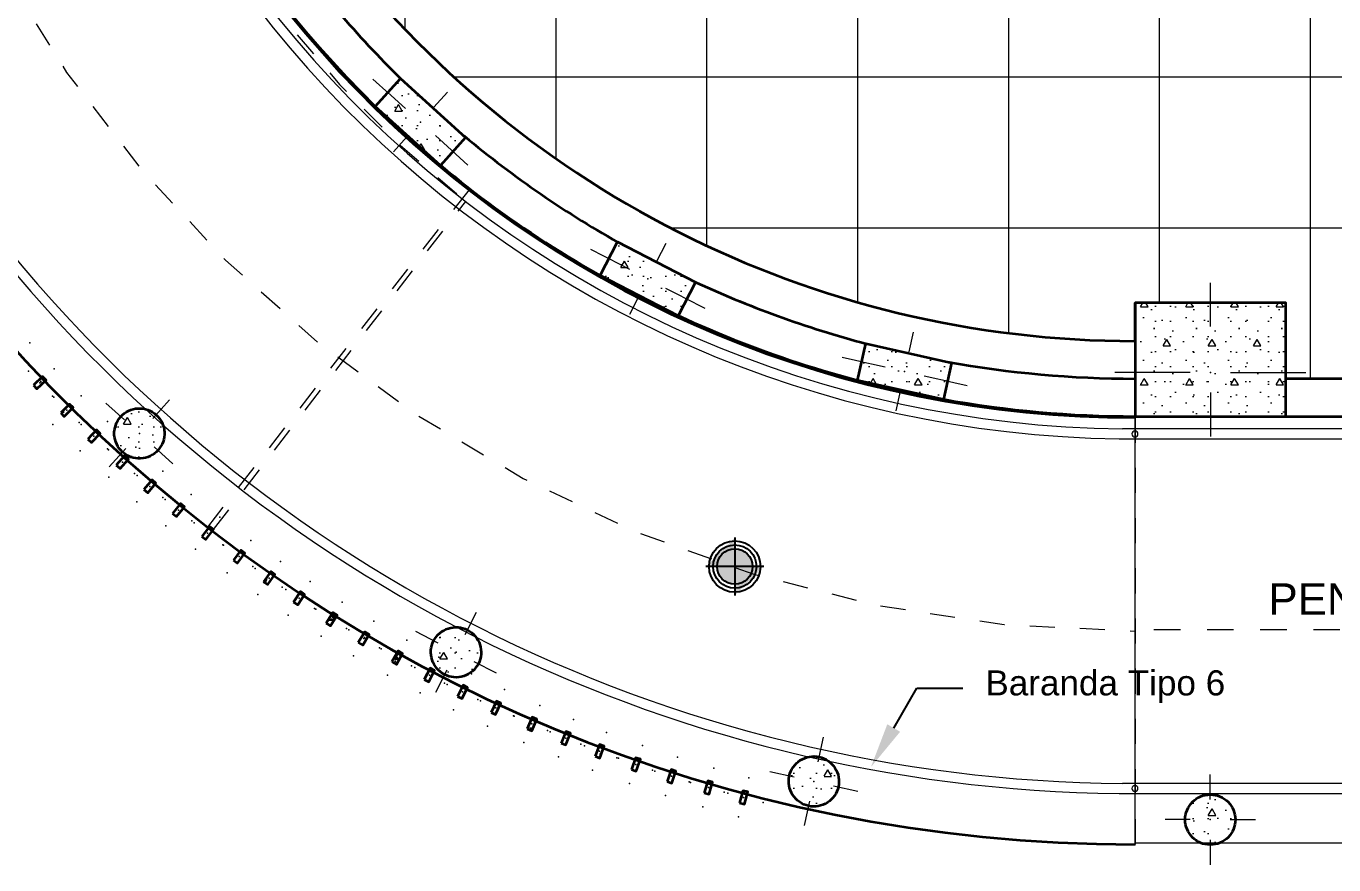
# Model space of a CAD drawing. Header units: feet. Extents: x 2 to 125, y -24 to 93.
# Drawn here: x 78.67 to 83.87, y 77.55 to 80.9 of the extents above; entities that cross this region are included whole.
import ezdxf
from ezdxf import colors
from ezdxf.entities.mleader import LeaderData, LeaderLine
from ezdxf.math import Vec2, Vec3

# ---------------------------------------------------------------- set-up
doc = ezdxf.new("R2010")
doc.units = ezdxf.units.FT
doc.header["$MEASUREMENT"] = 0
doc.set_wipeout_variables(frame=1)
for name, pattern in [('Dashed', [0.211667, 0.105833, -0.105833]), ('HIDDEN2', [0.1875, 0.125, -0.0625]), ('Small Dashed', [0.141111, 0.070556, -0.070556]), ('Wipeout_Contour', [1, 0, -1])]:
    doc.linetypes.add(name, pattern=pattern)
doc.layers.add('ALUMBRADO', color=1, linetype='Continuous')
doc.layers.add('Structural - Bearing', color=7, linetype='Continuous')
for name, color, linetype, lineweight, true_color in [('Annotation - Text_Pen_No__167', 7, 'Continuous', 13, 0x6a6a6a), ('Interior - Furniture _Pen_No__167', 7, 'Continuous', 13, 0x6a6a6a), ('RAMPA PROPUESTA 1 CERRAMIENTO_Pen_No__123', 7, 'Continuous', 0, 0xd8d8d8), ('RAMPA PROPUESTA 1 CERRAMIENTO_Pen_No__28', 7, 'Continuous', 35, 0xa80f02), ('RAMPA PROPUESTA 1 CERRAMIENTO_Pen_No__48', 7, 'Continuous', 25, 0xa80f02), ('Structural - Bearing_Pen_No__167', 7, 'Continuous', 13, 0x6a6a6a)]:
    doc.layers.add(name, color=color, linetype=linetype, lineweight=lineweight, true_color=true_color)
for name, color, linetype, lineweight in [('Interior - Furniture _Pen_No__122', 9, 'Continuous', 13), ('Interior - Furniture _Pen_No__21', 7, 'Continuous', 35), ('Interior - Stair & Railing_Pen_No__122', 9, 'Continuous', 13), ('Letras El', 9, 'Continuous', 5), ('Structural - Bearing_Pen_No__122', 9, 'Continuous', 13), ('Structural - Bearing_Pen_No__21', 7, 'Continuous', 35), ('Structural - Bearing_Pen_No__27', 7, 'Continuous', 35), ('texturas', 252, 'Continuous', 0), ('TOMACORRIENTE', 5, 'HIDDEN2', 30)]:
    doc.layers.add(name, color=color, linetype=linetype, lineweight=lineweight)
doc.styles.add('Generales', font='arial.ttf', dxfattribs={"height": 0.15})
doc.styles.add('GENERATED_STYLE_1', font='arial.ttf')
pattern_1 = [(0, (75.36407, 85.38942), (0, 0.311769), [0.03, -0.15]), (0, (75.45407, 85.5453), (0, 0.311769), [0.03, -0.15]), (60, (75.36407, 85.38942), (-0.27, 0.155885), [0.03, -0.15]), (60, (75.54407, 85.38942), (-0.27, 0.155885), [0.03, -0.15]), (120, (75.39407, 85.38942), (0.27, 0.155885), [0.03, -0.15]), (120, (75.57407, 85.38942), (0.27, 0.155885), [0.03, -0.15]), (0, (75.36407, 85.41942), (0, 0.06), [0, -0.06, 0, -0.09]), (45, (75.39407, 85.41942), (-0.0424264, 0.0424264), [0, -0.045, 0, -0.075])]

# ---------------------------------------------------------------- blocks, each defined once
blk = doc.blocks.new('Straight Ramp 23[2]', base_point=(10.2279, -6.8984))
at = {"layer": 'Interior - Furniture _Pen_No__122', "color": 9, "linetype": 'Continuous', "lineweight": 13}
for p, q in [((7.7179, -6.0484), (7.7179, -7.7484)), ((10.2279, -6.0484), (7.7179, -6.0484)), ((8.5968, -7.7484), (8.5968, -6.0484)), ((9.3491, -7.7484), (9.3491, -6.0484)), ((10.2279, -6.0484), (10.2279, -7.7484)), ((10.2279, -7.7484), (7.7179, -7.7484))]:
    blk.add_line(p, q, dxfattribs=at)
at = {"layer": 'Interior - Furniture _Pen_No__122', "color": 9, "linetype": 'Dashed', "lineweight": 13}
blk.add_line((10.2279, -6.8984), (7.7179, -6.8984), dxfattribs=at)
blk = doc.blocks.new('LED PASILLO')
at = {"layer": 'ALUMBRADO'}
h = blk.add_hatch(color=202, dxfattribs=at)
h.dxf.hatch_style = 1
edge = h.paths.add_edge_path()
edge.add_line((0, 0.1376), (0, -0.1376))
edge.add_line((-0.1376, 0), (0.1376, 0))
edge = h.paths.add_edge_path()
edge.add_line((0, 0), (0, 0.0845))
edge.add_arc((0, 0), 0.0845, 90, 180)
edge.add_line((-0.0845, 0), (0, 0))
edge = h.paths.add_edge_path()
edge.add_line((0.0845, 0), (0, 0))
edge.add_line((0, 0), (0, -0.0845))
edge.add_arc((0, 0), 0.0845, 270, 360)
at = {"layer": 'ALUMBRADO', "color": 202}
for points in [[(0, 0.1376), (0, -0.1376)], [(-0.1376, 0), (0.1376, 0)]]:
    blk.add_lwpolyline(points, dxfattribs=at)
for radius in [0.1222, 0.1028, 0.0845]:
    blk.add_circle((0, 0), radius, dxfattribs=at)

msp = doc.modelspace()

# ---------------------------------------------------------------- hatches: boundary and pattern name
at = {"layer": 'RAMPA PROPUESTA 1 CERRAMIENTO_Pen_No__48', "linetype": 'Continuous', "lineweight": 25, "true_color": 0xa80f02}
h = msp.add_hatch(dxfattribs=at)
h.set_pattern_fill('STRUCTURAL_CONCRETE', color=14, style=0, pattern_type=2)
h.set_pattern_definition(pattern_1)
h.paths.add_polyline_path([(78.6954, 79.4648), (78.7093, 79.4504), (78.7453, 79.4851), (78.7314, 79.4995)])
h = msp.add_hatch(dxfattribs=at)
h.set_pattern_fill('STRUCTURAL_CONCRETE', color=14, style=0, pattern_type=2)
h.set_pattern_definition(pattern_1)
h.paths.add_polyline_path([(78.8038, 79.3546), (78.8181, 79.3405), (78.8532, 79.3761), (78.8389, 79.3902)])
h = msp.add_hatch(dxfattribs=at)
h.set_pattern_fill('STRUCTURAL_CONCRETE', color=14, style=0, pattern_type=2)
h.set_pattern_definition(pattern_1)
h.paths.add_polyline_path([(79.6116, 78.682), (79.6281, 78.6706), (79.6565, 78.7117), (79.6401, 78.7231)])
h = msp.add_hatch(dxfattribs=at)
h.set_pattern_fill('STRUCTURAL_CONCRETE', color=14, style=0, pattern_type=2)
h.set_pattern_definition(pattern_1)
h.paths.add_polyline_path([(79.8612, 78.5174), (79.8781, 78.5068), (79.9045, 78.5493), (79.8875, 78.5599)])
h = msp.add_hatch(dxfattribs=at)
h.set_pattern_fill('STRUCTURAL_CONCRETE', color=14, style=0, pattern_type=2)
h.set_pattern_definition(pattern_1)
h.paths.add_polyline_path([(79.9891, 78.4396), (80.0064, 78.4295), (80.0317, 78.4726), (80.0145, 78.4827)])
h = msp.add_hatch(dxfattribs=at)
h.set_pattern_fill('STRUCTURAL_CONCRETE', color=14, style=0, pattern_type=2)
h.set_pattern_definition(pattern_1)
h.paths.add_polyline_path([(80.123, 78.3628), (80.1405, 78.3531), (80.1647, 78.3968), (80.1472, 78.4065)])
h = msp.add_hatch(dxfattribs=at)
h.set_pattern_fill('STRUCTURAL_CONCRETE', color=14, style=0, pattern_type=2)
h.set_pattern_definition(pattern_1)
h.paths.add_polyline_path([(80.5179, 78.1612), (80.536, 78.1529), (80.557, 78.1982), (80.5388, 78.2066)])
h = msp.add_hatch(dxfattribs=at)
h.set_pattern_fill('STRUCTURAL_CONCRETE', color=14, style=0, pattern_type=2)
h.set_pattern_definition(pattern_1)
h.paths.add_polyline_path([(80.6612, 78.0968), (80.6796, 78.0889), (80.6994, 78.1348), (80.681, 78.1427)])
h = msp.add_hatch(dxfattribs=at)
h.set_pattern_fill('STRUCTURAL_CONCRETE', color=14, style=0, pattern_type=2)
h.set_pattern_definition(pattern_1)
h.paths.add_polyline_path([(80.9318, 77.987), (80.9506, 77.98), (80.9681, 78.0268), (80.9494, 78.0338)])
at = {"layer": 'Structural - Bearing_Pen_No__122', "linetype": 'Continuous', "lineweight": 13}
h = msp.add_hatch(dxfattribs=at)
h.set_pattern_fill('STRUCTURAL_CONCRETE', color=9, style=0, pattern_type=2)
h.set_pattern_definition(pattern_1)
h.paths.add_polyline_path([(79.0428, 79.34, 0.414214), (79.05, 79.1987, 0.414214), (79.1913, 79.206, 0.414214), (79.184, 79.3472, 0.414214)])
h = msp.add_hatch(dxfattribs=at)
h.set_pattern_fill('STRUCTURAL_CONCRETE', color=9, style=0, pattern_type=2)
h.set_pattern_definition(pattern_1)
h.paths.add_polyline_path([(80.2891, 78.4469, 0.414214), (80.3324, 78.3123, 0.414214), (80.4671, 78.3556, 0.414214), (80.4238, 78.4902, 0.414214)])
h = msp.add_hatch(dxfattribs=at)
h.set_pattern_fill('STRUCTURAL_CONCRETE', color=9, style=0, pattern_type=2)
h.set_pattern_definition(pattern_1)
h.paths.add_polyline_path([(81.7056, 77.9084, 0.414214), (81.7817, 77.7892, 0.414214), (81.9009, 77.8653, 0.414214), (81.8248, 77.9845, 0.414214)])
h = msp.add_hatch(dxfattribs=at)
h.set_pattern_fill('STRUCTURAL_CONCRETE', color=9, style=0, pattern_type=2)
h.set_pattern_definition(pattern_1)
h.paths.add_polyline_path([(83.2821, 77.7345, 0.414214), (83.3821, 77.6345, 0.414214), (83.4821, 77.7345, 0.414214), (83.3821, 77.8345, 0.414214)])

# ---------------------------------------------------------------- linework, layer by layer
at = {"layer": 'Interior - Furniture _Pen_No__21', "color": 7, "linetype": 'Continuous', "lineweight": 35}
for radius, start, end in [(6.03, 181.19046, 269.99957), (4.33, 181.377, 269.9996)]:
    msp.add_arc((83.0826, 83.666), radius, start, end, dxfattribs=at)
at = {"layer": 'Interior - Stair & Railing_Pen_No__122', "color": 9, "linetype": 'Small Dashed', "lineweight": 13}
for p, q in [((80.43, 80.2437), (79.3885, 78.9001)), ((83.0826, 79.336), (83.0826, 77.636))]:
    msp.add_line(p, q, dxfattribs=at)
at = {"layer": 'Interior - Stair & Railing_Pen_No__122', "color": 9, "linetype": 'Continuous', "lineweight": 13}
for p, q in [((83.0574, 79.2912), (83.0322, 79.2913)), ((83.0322, 79.2913), (83.0322, 79.2913)), ((83.0574, 79.2912), (83.0322, 79.2913)), ((83.0322, 79.2913), (83.0322, 79.2913)), ((83.0574, 79.2912), (83.0322, 79.2913)), ((83.0322, 79.2913), (83.0322, 79.2913)), ((83.0574, 79.2912), (83.0322, 79.2913)), ((83.0322, 79.2913), (83.0322, 79.2913)), ((83.0816, 79.291), (83.0574, 79.2912)), ((83.0816, 79.291), (83.0574, 79.2912)), ((83.0816, 79.291), (83.0574, 79.2912)), ((83.0816, 79.291), (83.0574, 79.2912)), ((83.0825, 79.291), (83.0816, 79.291)), ((83.0825, 79.291), (83.0816, 79.291)), ((83.0825, 79.291), (83.0816, 79.291)), ((83.0825, 79.291), (83.0816, 79.291)), ((83.0951, 79.291), (83.0825, 79.291)), ((83.0825, 79.291), (83.0825, 79.291)), ((83.0951, 79.291), (83.0825, 79.291)), ((83.0825, 79.291), (83.0825, 79.291)), ((83.0951, 79.291), (83.0825, 79.291)), ((83.0825, 79.291), (83.0825, 79.291)), ((83.0951, 79.291), (83.0825, 79.291)), ((83.0825, 79.291), (83.0825, 79.291)), ((85.592, 79.291), (83.0951, 79.291)), ((85.592, 79.291), (83.0951, 79.291)), ((85.592, 79.291), (83.0951, 79.291)), ((85.592, 79.291), (83.0951, 79.291)), ((83.0192, 79.2515), (83.0192, 79.2515)), ((83.0192, 79.2515), (83.0318, 79.2513)), ((83.0192, 79.2515), (83.0192, 79.2515)), ((83.0192, 79.2515), (83.0318, 79.2513)), ((83.0192, 79.2515), (83.0192, 79.2515)), ((83.0192, 79.2515), (83.0318, 79.2513)), ((83.0192, 79.2515), (83.0192, 79.2515)), ((83.0192, 79.2515), (83.0318, 79.2513)), ((83.0318, 79.2513), (83.0318, 79.2513)), ((83.0318, 79.2513), (83.0571, 79.2512)), ((83.0318, 79.2513), (83.0318, 79.2513)), ((83.0318, 79.2513), (83.0571, 79.2512)), ((83.0318, 79.2513), (83.0318, 79.2513)), ((83.0318, 79.2513), (83.0571, 79.2512)), ((83.0318, 79.2513), (83.0318, 79.2513)), ((83.0318, 79.2513), (83.0571, 79.2512)), ((83.0571, 79.2512), (83.0815, 79.251)), ((83.0571, 79.2512), (83.0815, 79.251)), ((83.0571, 79.2512), (83.0815, 79.251)), ((83.0571, 79.2512), (83.0815, 79.251)), ((83.0815, 79.251), (83.0824, 79.251)), ((83.0815, 79.251), (83.0824, 79.251)), ((83.0815, 79.251), (83.0824, 79.251)), ((83.0815, 79.251), (83.0824, 79.251)), ((83.0824, 79.251), (83.0825, 79.251)), ((83.0824, 79.251), (83.0825, 79.251)), ((83.0824, 79.251), (83.0825, 79.251)), ((83.0824, 79.251), (83.0825, 79.251)), ((83.0825, 79.251), (83.0951, 79.251)), ((83.0825, 79.251), (83.0951, 79.251)), ((83.0825, 79.251), (83.0951, 79.251)), ((83.0825, 79.251), (83.0951, 79.251)), ((83.0951, 79.251), (85.592, 79.251)), ((83.0951, 79.251), (85.592, 79.251)), ((83.0951, 79.251), (85.592, 79.251)), ((83.0951, 79.251), (85.592, 79.251)), ((83.0322, 77.8789), (83.0321, 77.8789)), ((83.0322, 77.8789), (83.0321, 77.8789)), ((83.0322, 77.8789), (83.0321, 77.8789)), ((83.0322, 77.8789), (83.0321, 77.8789)), ((83.0571, 77.8788), (83.0322, 77.8789)), ((83.0571, 77.8788), (83.0322, 77.8789)), ((83.0571, 77.8788), (83.0322, 77.8789)), ((83.0571, 77.8788), (83.0322, 77.8789)), ((83.082, 77.8787), (83.0571, 77.8788)), ((83.082, 77.8787), (83.0571, 77.8788)), ((83.082, 77.8787), (83.0571, 77.8788)), ((83.082, 77.8787), (83.0571, 77.8788)), ((83.0821, 77.8787), (83.082, 77.8787)), ((83.0821, 77.8787), (83.082, 77.8787)), ((83.0821, 77.8787), (83.082, 77.8787)), ((83.0821, 77.8787), (83.082, 77.8787)), ((83.0945, 77.8787), (83.0821, 77.8787)), ((83.0945, 77.8787), (83.0821, 77.8787)), ((83.0945, 77.8787), (83.0821, 77.8787)), ((83.0945, 77.8787), (83.0821, 77.8787)), ((85.595, 77.8787), (83.0945, 77.8787)), ((85.595, 77.8787), (83.0945, 77.8787)), ((85.595, 77.8787), (83.0945, 77.8787)), ((85.595, 77.8787), (83.0945, 77.8787)), ((83.0193, 77.839), (83.0193, 77.839)), ((83.0193, 77.839), (83.0318, 77.8389)), ((83.0193, 77.839), (83.0193, 77.839)), ((83.0193, 77.839), (83.0318, 77.8389)), ((83.0193, 77.839), (83.0193, 77.839)), ((83.0193, 77.839), (83.0318, 77.8389)), ((83.0193, 77.839), (83.0193, 77.839)), ((83.0193, 77.839), (83.0318, 77.8389)), ((83.0318, 77.8389), (83.0319, 77.8389)), ((83.0318, 77.8389), (83.0319, 77.8389)), ((83.0318, 77.8389), (83.0319, 77.8389)), ((83.0318, 77.8389), (83.0319, 77.8389)), ((83.0319, 77.8389), (83.0569, 77.8388)), ((83.0319, 77.8389), (83.0569, 77.8388)), ((83.0319, 77.8389), (83.0569, 77.8388)), ((83.0319, 77.8389), (83.0569, 77.8388)), ((83.0569, 77.8388), (83.082, 77.8387)), ((83.0569, 77.8388), (83.082, 77.8387)), ((83.0569, 77.8388), (83.082, 77.8387)), ((83.0569, 77.8388), (83.082, 77.8387)), ((83.082, 77.8387), (83.082, 77.8387)), ((83.082, 77.8387), (83.0945, 77.8387)), ((83.082, 77.8387), (83.082, 77.8387)), ((83.082, 77.8387), (83.0945, 77.8387)), ((83.082, 77.8387), (83.082, 77.8387)), ((83.082, 77.8387), (83.0945, 77.8387)), ((83.082, 77.8387), (83.082, 77.8387)), ((83.082, 77.8387), (83.0945, 77.8387)), ((83.0945, 77.8387), (85.595, 77.8387)), ((83.0945, 77.8387), (85.595, 77.8387)), ((83.0945, 77.8387), (85.595, 77.8387)), ((83.0945, 77.8387), (85.595, 77.8387))]:
    msp.add_line(p, q, dxfattribs=at)
for points in [[(83.082, 79.283, 1), (83.082, 79.259, 1)], [(83.082, 77.8707, 1), (83.082, 77.8467, 1)]]:
    msp.add_lwpolyline(points, format="xyb", close=True, dxfattribs=at)
for centre, radius, start, end in [((83.0804, 83.6702), 5.8315, 164.43064, 269.40029), ((83.0804, 83.6702), 5.8315, 164.43064, 269.40029), ((83.0804, 83.6702), 5.8315, 164.43064, 269.40029), ((83.0804, 83.6702), 5.8315, 164.43064, 269.40029), ((83.0804, 83.6702), 5.7915, 164.19927, 269.52272), ((83.0804, 83.6702), 5.7915, 164.19927, 269.52272), ((83.0804, 83.6702), 5.7915, 164.19927, 269.52272), ((83.0804, 83.6702), 5.7915, 164.19927, 269.52272), ((83.0827, 83.6663), 4.3753, 179.4204, 269.3377), ((83.0827, 83.6663), 4.3753, 179.4204, 269.3377), ((83.0827, 83.6663), 4.3753, 179.4204, 269.3377), ((83.0827, 83.6663), 4.3753, 179.4204, 269.3377), ((83.0827, 83.6663), 4.4153, 179.7153, 269.1751), ((83.0827, 83.6663), 4.4153, 179.7153, 269.1751), ((83.0827, 83.6663), 4.4153, 179.7153, 269.1751), ((83.0827, 83.6663), 4.4153, 179.7153, 269.1751)]:
    msp.add_arc(centre, radius, start, end, dxfattribs=at)
at = {"layer": 'Interior - Stair & Railing_Pen_No__122', "color": 9, "linetype": 'Small Dashed', "lineweight": 13}
msp.add_arc((83.0826, 83.666), 5.18, 181.2684, 269.9996, dxfattribs=at)
at = {"layer": 'RAMPA PROPUESTA 1 CERRAMIENTO_Pen_No__123', "color": 254, "linetype": 'Continuous', "lineweight": 0, "true_color": 0xd8d8d8}
for p in [(78.6809, 79.6338), (78.7779, 79.5305), (78.6761, 79.5208), (78.7203, 79.475), (78.7715, 79.4215), (78.7758, 79.4174), (78.8847, 79.4223), (78.8285, 79.3654), (78.7723, 79.3084), (78.8776, 79.3166), (78.8855, 79.3092), (78.9906, 79.3202), (78.9359, 79.2618), (79.1024, 79.2177), (78.8811, 79.2035), (78.9895, 79.2113), (78.9942, 79.2071), (79.0492, 79.158), (79.0981, 79.1139), (79.2109, 79.1231), (78.9959, 79.0983), (79.1089, 79.1048), (79.1591, 79.0621), (79.2107, 79.018), (79.2201, 79.0103), (79.3232, 79.0299), (79.1073, 79.0012), (79.2729, 78.9677), (79.2226, 78.9055), (79.3255, 78.9248), (79.3351, 78.9174), (79.4377, 78.9394), (79.3889, 78.876), (79.3402, 78.8126), (79.4495, 78.8293), (79.4523, 78.8273), (79.5612, 78.8468), (79.5141, 78.7822), (79.6796, 78.7626), (79.467, 78.7175), (79.5683, 78.7423), (79.5788, 78.7351), (79.6341, 78.6968), (79.6863, 78.6603), (79.6999, 78.6513), (79.7971, 78.6832), (79.5886, 78.631), (79.7532, 78.6164), (79.9251, 78.6013), (79.7092, 78.5495), (79.8149, 78.5756), (79.82, 78.5725), (79.8828, 78.5333), (79.9415, 78.4966), (79.9508, 78.4911), (80.051, 78.5251), (79.8406, 78.4654), (80.0104, 78.4561), (80.1826, 78.4498), (79.9699, 78.3871), (80.0738, 78.4186), (80.0794, 78.4155), (80.1438, 78.3798), (80.2013, 78.3476), (80.2138, 78.341), (80.3093, 78.3814), (80.1051, 78.3098), (80.2722, 78.3105), (80.4394, 78.3153), (80.2351, 78.2397), (80.3322, 78.2788), (80.3431, 78.2735), (80.404, 78.2435), (80.571, 78.2524), (80.4648, 78.2133), (80.4758, 78.2082), (80.5374, 78.1797), (80.7119, 78.1893), (80.3687, 78.1717), (80.6068, 78.1475), (80.6101, 78.1462), (80.846, 78.1333), (80.5039, 78.1071), (80.6803, 78.1158), (80.7419, 78.089), (80.7537, 78.0842), (80.9781, 78.0818), (80.6486, 78.0424), (80.8161, 78.0591), (80.8751, 78.035), (80.8903, 78.0292), (81.121, 78.0301), (80.7862, 77.9849), (80.95, 78.0069), (81.0192, 77.9807), (81.0249, 77.9788), (81.2606, 77.9835), (80.9219, 77.932), (81.0948, 77.9545), (81.1601, 77.9316), (81.1704, 77.9283), (81.4056, 77.9392), (81.0686, 77.8789), (81.2363, 77.9073), (81.3064, 77.8847), (81.3125, 77.883), (81.5443, 77.9005), (81.212, 77.8311), (81.3832, 77.8624), (81.4464, 77.8437), (81.4601, 77.84), (81.5237, 77.8231), (81.3609, 77.7856), (81.6011, 77.8026), (81.5032, 77.7458)]:
    msp.add_point(p, dxfattribs=at)
at = {"layer": 'RAMPA PROPUESTA 1 CERRAMIENTO_Pen_No__28', "color": 14, "linetype": 'Continuous', "lineweight": 35, "true_color": 0xa80f02}
for points in [[(78.6954, 79.4648), (78.7093, 79.4504), (78.7453, 79.4851), (78.7314, 79.4995)], [(78.8038, 79.3546), (78.8181, 79.3405), (78.8532, 79.3761), (78.8389, 79.3902)], [(78.9115, 79.2505), (78.9261, 79.2368), (78.9603, 79.2732), (78.9457, 79.2869)], [(79.0251, 79.146), (79.04, 79.1327), (79.0733, 79.17), (79.0583, 79.1833)], [(79.1353, 79.0496), (79.1505, 79.0366), (79.1829, 79.0747), (79.1677, 79.0877)], [(79.2494, 78.9545), (79.2649, 78.9419), (79.2964, 78.9808), (79.2808, 78.9934)], [(79.3658, 78.8623), (79.3816, 78.8501), (79.4121, 78.8897), (79.3962, 78.9019)], [(79.4913, 78.7678), (79.5075, 78.7561), (79.5369, 78.7965), (79.5208, 78.8082)], [(79.6116, 78.682), (79.6281, 78.6706), (79.6565, 78.7117), (79.6401, 78.7231)], [(79.7311, 78.601), (79.7478, 78.59), (79.7752, 78.6318), (79.7585, 78.6428)], [(79.8612, 78.5174), (79.8781, 78.5068), (79.9045, 78.5493), (79.8875, 78.5599)], [(79.9891, 78.4396), (80.0064, 78.4295), (80.0317, 78.4726), (80.0145, 78.4827)], [(80.123, 78.3628), (80.1405, 78.3531), (80.1647, 78.3968), (80.1472, 78.4065)], [(80.2518, 78.293), (80.2695, 78.2838), (80.2927, 78.3281), (80.2749, 78.3373)], [(80.384, 78.2255), (80.402, 78.2167), (80.424, 78.2615), (80.4061, 78.2704)], [(80.5179, 78.1612), (80.536, 78.1529), (80.557, 78.1982), (80.5388, 78.2066)], [(80.6612, 78.0968), (80.6796, 78.0889), (80.6994, 78.1348), (80.681, 78.1427)], [(80.7975, 78.0396), (80.816, 78.0322), (80.8347, 78.0785), (80.8162, 78.086)], [(80.9318, 77.987), (80.9506, 77.98), (80.9681, 78.0268), (80.9494, 78.0338)], [(81.0772, 77.9342), (81.0961, 77.9276), (81.1124, 77.9749), (81.0935, 77.9814)], [(81.2192, 77.8865), (81.2382, 77.8805), (81.2534, 77.9281), (81.2344, 77.9342)], [(81.3667, 77.8412), (81.3859, 77.8356), (81.3998, 77.8836), (81.3806, 77.8892)], [(81.5077, 77.8015), (81.527, 77.7964), (81.5398, 77.8447), (81.5205, 77.8499)]]:
    msp.add_lwpolyline(points, close=True, dxfattribs=at)
at = {"layer": 'Structural - Bearing_Pen_No__167', "color": 251, "linetype": 'Continuous', "lineweight": 13, "true_color": 0x6a6a6a}
for p, q in [((79.0576, 79.3266), (78.9834, 79.3936)), ((79.1706, 79.3324), (79.2376, 79.4066)), ((79.1764, 79.2194), (79.2507, 79.1524)), ((79.0634, 79.2136), (78.9964, 79.1393)), ((80.4146, 78.4724), (80.4603, 78.5614)), ((80.3069, 78.4378), (80.218, 78.4834)), ((80.4493, 78.3647), (80.5382, 78.3191)), ((80.3416, 78.3301), (80.2959, 78.2411)), ((81.8205, 77.9649), (81.8421, 78.0626)), ((81.7252, 77.9041), (81.6275, 77.9256)), ((81.8814, 77.8696), (81.979, 77.848)), ((83.3821, 77.8145), (83.3821, 77.9145)), ((81.786, 77.8087), (81.7645, 77.7111)), ((83.3021, 77.7345), (83.2021, 77.7345)), ((83.4621, 77.7345), (83.5621, 77.7345)), ((83.3821, 77.6545), (83.3821, 77.5545))]:
    msp.add_line(p, q, dxfattribs=at)
for p in [(79.117, 79.273), (80.3781, 78.4012), (81.8033, 77.8868), (83.3821, 77.7345)]:
    msp.add_point(p, dxfattribs=at)
at = {"layer": 'Structural - Bearing_Pen_No__21', "color": 7, "linetype": 'Continuous', "lineweight": 35}
for points in [[(79.0428, 79.34, -0.414214), (79.184, 79.3472, -0.414214), (79.1913, 79.206, -0.414214), (79.05, 79.1987, -0.414214)], [(80.2891, 78.4469, -0.414214), (80.4238, 78.4902, -0.414214), (80.4671, 78.3556, -0.414214), (80.3324, 78.3123, -0.414214)], [(81.7056, 77.9084, -0.414214), (81.8248, 77.9845, -0.414214), (81.9009, 77.8653, -0.414214), (81.7817, 77.7892, -0.414214)], [(83.2821, 77.7345, -0.414214), (83.3821, 77.8345, -0.414214), (83.4821, 77.7345, -0.414214), (83.3821, 77.6345, -0.414214)]]:
    msp.add_lwpolyline(points, format="xyb", close=True, dxfattribs=at)
at = {"layer": 'Structural - Bearing_Pen_No__27', "color": 7, "linetype": 'Continuous', "lineweight": 35}
for points in [[(84.4826, 79.491), (83.6826, 79.491)], [(83.6826, 79.341), (84.4826, 79.341)]]:
    msp.add_lwpolyline(points, dxfattribs=at)
for radius, start, end in [(4.325, 191.2884, 225.6048), (4.025, 216.2495, 270), (4.175, 215.8995, 225.8076), (4.325, 225.8432, 229.8417), (4.175, 229.8773, 240.4468), (4.325, 230.2427, 244.9326), (4.175, 244.9722, 255.1603), (4.325, 245.1244, 259.6316), (4.175, 259.6711, 270), (4.325, 259.8377, 270)]:
    msp.add_arc((83.0826, 83.666), radius, start, end, dxfattribs=at)

# ---------------------------------------------------------------- block references
at = {"layer": 'Interior - Stair & Railing_Pen_No__122', "color": 9, "linetype": 'Small Dashed', "lineweight": 13}
msp.add_blockref('Straight Ramp 23[2]', (85.592, 78.491), dxfattribs=at)
at = {"layer": 'TOMACORRIENTE', "xscale": 0.8365500000000002, "yscale": 0.8365500000000002, "zscale": 0.8365500000000002, "rotation": 270}
msp.add_blockref('LED PASILLO', (81.4884, 78.7428), dxfattribs=at)

# ---------------------------------------------------------------- texts
at = {"layer": 'Annotation - Text_Pen_No__167', "color": 251, "linetype": 'Continuous', "lineweight": 13, "true_color": 0x6a6a6a, "insert": (84.4339, 78.676), "char_height": 0.125, "attachment_point": 2, "style": 'GENERATED_STYLE_1'}
msp.add_mtext('\\A1;PENDIENTE 11.34%', dxfattribs=at)

# ---------------------------------------------------------------- leaders
at = {"layer": 'Letras El'}
ml = msp.add_multileader_mtext('Standard', dxfattribs=at)
ml.set_content('{\\H0.86957x;Baranda Tipo 6}', color=256, style='Generales')
ml.set_leader_properties()
ml.build(insert=Vec2(0, 0))
ml.multileader.update_dxf_attribs({"text_right_attachment_type": 6, "dogleg_length": 0.36, "arrow_head_size": 0.18})
ctx = ml.context
ctx.base_point, ctx.char_height, ctx.arrow_head_size, ctx.landing_gap_size, ctx.plane_origin = Vec3(82.3965, 78.2581), 0.115, 0.18, 0.09, Vec3(83.7746, 79.009)
ctx.right_attachment = 6
notes = []
notes.append((ctx, [(0, (1, 1, 0), (82.2138, 78.2581), (1, 0), 0.1826, [(0, [(82.0308, 77.9441)], 0, [])])]))
ctx.mtext.insert, ctx.mtext.flow_direction = Vec3(82.4865, 78.3294), 5
for ctx, leaders in notes:
    for number, flags, end, landing, length, lines in leaders:
        leader = LeaderData()
        leader.index, (leader.has_last_leader_line, leader.has_dogleg_vector, leader.attachment_direction) = number, flags
        leader.last_leader_point, leader.dogleg_vector, leader.dogleg_length = Vec3(end), Vec3(landing), length
        for number, points, colour, breaks in lines:
            line = LeaderLine()
            line.index, line.vertices, line.color, line.breaks = number, Vec3.list(points), colors.encode_raw_color(colour), breaks
            leader.lines.append(line)
        ctx.leaders.append(leader)

# ---------------------------------------------------------------- next in the draw order: wipeouts: each hides what was drawn before it
at = {"color": 254, "linetype": 'Wipeout_Contour', "lineweight": 0, "ltscale": 27.666994}
msp.add_wipeout([(80.1571, 80.6864), (80.0564, 80.5752), (80.3159, 80.3403), (80.4165, 80.4515)], dxfattribs=at).dxf.layer = 'Structural - Bearing'
at = {"color": 254, "linetype": 'Wipeout_Contour', "lineweight": 0, "ltscale": 31.992349}
msp.add_wipeout([(81.0208, 80.0356), (80.952, 79.9023), (81.2631, 79.7418), (81.3318, 79.8751)], dxfattribs=at).dxf.layer = 'Structural - Bearing'
at = {"color": 254, "linetype": 'Wipeout_Contour', "lineweight": 0, "ltscale": 39.864069}
msp.add_wipeout([(83.0826, 79.341), (83.6826, 79.341), (83.6826, 79.691), (83.0826, 79.691)], dxfattribs=at).dxf.layer = 'Structural - Bearing'
at = {"color": 254, "linetype": 'Wipeout_Contour', "lineweight": 0, "ltscale": 36.009411}
msp.add_wipeout([(82.0105, 79.6309), (81.9778, 79.4845), (82.3194, 79.4083), (82.3521, 79.5547)], dxfattribs=at).dxf.layer = 'Structural - Bearing'

# ---------------------------------------------------------------- next in the draw order: hatches: boundary and pattern name
at = {"layer": 'Structural - Bearing_Pen_No__122', "linetype": 'Continuous', "lineweight": 13}
h = msp.add_hatch(dxfattribs=at)
h.set_pattern_fill('STRUCTURAL_CONCRETE', color=9, style=0, pattern_type=2)
h.set_pattern_definition(pattern_1)
h.paths.add_polyline_path([(80.1571, 80.6864), (80.0564, 80.5752), (80.3159, 80.3403), (80.4165, 80.4515)])
h = msp.add_hatch(dxfattribs=at)
h.set_pattern_fill('STRUCTURAL_CONCRETE', color=9, style=0, pattern_type=2)
h.set_pattern_definition(pattern_1)
h.paths.add_polyline_path([(81.0208, 80.0356), (80.952, 79.9023), (81.2631, 79.7418), (81.3318, 79.8751)])
h = msp.add_hatch(dxfattribs=at)
h.set_pattern_fill('STRUCTURAL_CONCRETE', color=9, style=0, pattern_type=2)
h.set_pattern_definition(pattern_1)
h.paths.add_polyline_path([(83.0826, 79.341), (83.6826, 79.341), (83.6826, 79.7935), (83.0826, 79.7935)])
h = msp.add_hatch(dxfattribs=at)
h.set_pattern_fill('STRUCTURAL_CONCRETE', color=9, style=0, pattern_type=2)
h.set_pattern_definition(pattern_1)
h.paths.add_polyline_path([(82.0105, 79.6309), (81.9778, 79.4845), (82.3194, 79.4083), (82.3521, 79.5547)])
at = {"layer": 'texturas'}
h = msp.add_hatch(dxfattribs=at)
h.set_pattern_fill('_USER', color=256, scale=0.601, angle=90, double=1, pattern_type=0)
h.set_pattern_definition([(90, (84.9832, 79.49104), (-0.601, 4e-17), []), (180, (84.9832, 79.49104), (-7e-17, -0.601), [])])
edge = h.paths.add_edge_path()
edge.add_line((87.2756, 80.8068), (87.1256, 80.806))
edge.add_line((87.1256, 80.806), (87.1256, 81.5261))
edge.add_line((87.1256, 81.5261), (86.0862, 81.5261))
edge.add_line((86.0862, 81.5261), (86.0832, 81.6261))
edge.add_line((86.0832, 81.6261), (86.6756, 81.6261))
edge.add_line((86.6756, 81.6261), (86.6756, 81.9561))
edge.add_line((86.6756, 81.9561), (87.1256, 81.9561))
edge.add_line((87.1256, 81.9561), (87.1256, 83.611))
edge.add_line((87.1256, 83.611), (85.0832, 83.611))
edge.add_line((85.0832, 83.611), (85.0832, 81.5261))
edge.add_line((85.0832, 81.5261), (84.9832, 81.5261))
edge.add_line((84.9832, 81.5261), (84.9832, 83.761))
edge.add_line((84.9832, 83.761), (87.1259, 83.761))
edge.add_line((87.1259, 83.761), (87.1259, 84.6633))
edge.add_line((87.1259, 84.6633), (85.7743, 84.6633))
edge.add_line((85.7743, 84.6633), (85.7745, 84.3433))
edge.add_line((85.7745, 84.3433), (85.6744, 84.3434))
edge.add_line((85.6744, 84.3434), (85.6744, 84.6631))
edge.add_line((85.6744, 84.6631), (85.0816, 84.6633))
edge.add_line((85.0816, 84.6633), (85.0816, 84.3411))
edge.add_line((85.0816, 84.3411), (84.9816, 84.3411))
edge.add_line((84.9816, 84.3411), (84.9816, 84.8133))
edge.add_line((84.9816, 84.8133), (87.1241, 84.8133))
edge.add_line((87.1241, 84.8133), (87.1241, 85.466))
edge.add_line((87.1241, 85.466), (86.6756, 85.466))
edge.add_line((86.6756, 85.466), (86.6756, 85.716))
edge.add_line((86.6756, 85.716), (85.7741, 85.716))
edge.add_line((85.7741, 85.716), (85.7741, 85.3961))
edge.add_line((85.7741, 85.3961), (85.6772, 85.3961))
edge.add_line((85.6772, 85.3961), (85.6749, 85.7157))
edge.add_line((85.6749, 85.7157), (85.0832, 85.716))
edge.add_line((85.0832, 85.716), (85.0832, 85.4133))
edge.add_line((85.0832, 85.4133), (84.9832, 85.4133))
edge.add_line((84.9832, 85.4133), (84.9832, 85.866))
edge.add_line((84.9832, 85.866), (87.1256, 85.8659))
edge.add_line((87.1256, 85.8659), (87.1256, 86.766))
edge.add_line((87.1256, 86.766), (85.7758, 86.766))
edge.add_line((85.7758, 86.766), (85.7756, 86.4461))
edge.add_line((85.7756, 86.4461), (85.6756, 86.4461))
edge.add_line((85.6756, 86.4461), (85.6753, 86.7857))
edge.add_line((85.6753, 86.7857), (85.0832, 86.786))
edge.add_line((85.0832, 86.786), (85.0832, 86.486))
edge.add_line((85.0832, 86.486), (84.9832, 86.486))
edge.add_line((84.9832, 86.486), (84.9832, 86.886))
edge.add_line((84.9832, 86.886), (87.1256, 86.886))
edge.add_line((87.1256, 86.886), (87.1256, 87.6435))
edge.add_line((87.1256, 87.6435), (86.6756, 87.641))
edge.add_line((86.6756, 87.641), (86.6756, 87.786))
edge.add_line((86.6756, 87.786), (85.7756, 87.786))
edge.add_line((85.7756, 87.786), (85.7755, 87.4859))
edge.add_line((85.7755, 87.4859), (85.6755, 87.486))
edge.add_line((85.6755, 87.486), (85.6755, 87.786))
edge.add_line((85.6755, 87.786), (85.0832, 87.786))
edge.add_line((85.0832, 87.786), (85.0832, 87.486))
edge.add_line((85.0832, 87.486), (84.9832, 87.486))
edge.add_line((84.9832, 87.486), (84.9832, 87.786))
edge.add_line((84.9832, 87.786), (83.6806, 87.786))
edge.add_line((83.6806, 87.786), (83.6806, 87.1376))
edge.add_line((83.6806, 87.1376), (83.5806, 87.1376))
edge.add_line((83.5806, 87.1376), (83.5806, 87.5535))
edge.add_line((83.5806, 87.5535), (83.0806, 87.5535))
edge.add_line((83.0806, 87.5535), (82.6807, 87.5332))
edge.add_line((82.6807, 87.5332), (82.6806, 86.5399))
edge.add_line((82.6806, 86.5399), (83.6806, 86.5398))
edge.add_line((83.6806, 86.5398), (83.6806, 86.0398))
edge.add_line((83.6806, 86.0398), (83.5806, 86.0398))
edge.add_line((83.5806, 86.0398), (83.5806, 86.4398))
edge.add_line((83.5806, 86.4398), (82.6806, 86.4398))
edge.add_line((82.6806, 86.4398), (82.6805, 85.4399))
edge.add_line((82.6805, 85.4399), (83.6805, 85.4398))
edge.add_line((83.6805, 85.4398), (83.6805, 84.9398))
edge.add_line((83.6805, 84.9398), (83.5805, 84.9398))
edge.add_line((83.5805, 84.9398), (83.5805, 85.3398))
edge.add_line((83.5805, 85.3398), (82.6804, 85.3398))
edge.add_line((82.6804, 85.3398), (82.6804, 84.3399))
edge.add_line((82.6804, 84.3399), (83.6805, 84.3398))
edge.add_line((83.6805, 84.3398), (83.6818, 83.8398))
edge.add_line((83.6818, 83.8398), (83.5818, 83.8398))
edge.add_line((83.5818, 83.8398), (83.5818, 84.2398))
edge.add_line((83.5818, 84.2398), (82.6818, 84.2398))
edge.add_line((82.6818, 84.2398), (82.6817, 83.24))
edge.add_line((82.6817, 83.24), (83.6818, 83.2399))
edge.add_line((83.6818, 83.2399), (83.6819, 82.9398))
edge.add_line((83.6819, 82.9398), (83.5819, 82.9398))
edge.add_line((83.5819, 82.9398), (83.5818, 83.1398))
edge.add_line((83.5818, 83.1398), (81.7308, 83.1398))
edge.add_line((81.7308, 83.1398), (81.7309, 82.2398))
edge.add_line((81.7309, 82.2398), (83.6819, 82.2398))
edge.add_line((83.6819, 82.2398), (83.6819, 82.1399))
edge.add_line((83.6819, 82.1399), (81.5812, 82.1398))
edge.add_line((81.5812, 82.1398), (81.5803, 83.2398))
edge.add_line((81.5803, 83.2398), (82.5815, 83.2398))
edge.add_line((82.5815, 83.2398), (82.5818, 84.2397))
edge.add_line((82.5818, 84.2397), (81.6819, 84.2398))
edge.add_line((81.6819, 84.2398), (81.6819, 83.8398))
edge.add_line((81.6819, 83.8398), (81.582, 83.8398))
edge.add_line((81.582, 83.8398), (81.582, 84.3398))
edge.add_line((81.582, 84.3398), (82.5804, 84.3398))
edge.add_line((82.5804, 84.3398), (82.5805, 85.3397))
edge.add_line((82.5805, 85.3397), (81.6806, 85.3398))
edge.add_line((81.6806, 85.3398), (81.6806, 84.9398))
edge.add_line((81.6806, 84.9398), (81.5811, 84.9398))
edge.add_line((81.5811, 84.9398), (81.5811, 85.4398))
edge.add_line((81.5811, 85.4398), (82.5808, 85.4398))
edge.add_line((82.5808, 85.4398), (82.5807, 87.6599))
edge.add_arc((83.0806, 83.666), 4.025, 97.1343, 110.353)
edge.add_line((81.6807, 87.4398), (81.6807, 86.0398))
edge.add_line((81.6807, 86.0398), (81.5807, 86.0398))
edge.add_line((81.5807, 86.0398), (81.5807, 87.4011))
edge.add_arc((83.0806, 83.666), 4.025, 111.879, 143.7505)
edge.add_line((79.8347, 86.046), (79.859, 86.0339))
edge.add_line((79.859, 86.0339), (79.8583, 84.8658))
edge.add_arc((83.174, 83.7167), 3.5092, 160.8853, 199.1147)
edge.add_line((79.8583, 82.5676), (79.859, 81.2982))
edge.add_line((79.859, 81.2982), (79.8347, 81.2861))
edge.add_arc((83.0806, 83.666), 4.025, 216.2495, 270)
edge.add_line((83.0806, 79.641), (83.0806, 79.7935))
edge.add_line((83.0806, 79.7935), (83.6806, 79.7935))
edge.add_line((83.6806, 79.7935), (83.6806, 79.491))
edge.add_line((83.6806, 79.491), (86.5756, 79.491))
edge.add_line((86.5756, 79.491), (86.5756, 79.8061))
edge.add_line((86.5756, 79.8061), (87.2756, 79.8061))
edge.add_line((87.2756, 79.8061), (87.2756, 80.806))

# ---------------------------------------------------------------- next in the draw order: linework, layer by layer
at = {"layer": 'Interior - Furniture _Pen_No__167', "color": 251, "linetype": 'Continuous', "lineweight": 13, "true_color": 0x6a6a6a}
msp.add_lwpolyline([(79.859, 86.0339), (79.8583, 84.8658, 0.168372), (79.8583, 82.5676), (79.859, 81.2982), (79.8347, 81.2861, 0.238928), (83.0806, 79.641), (83.0806, 79.7935), (83.6806, 79.7935), (83.6806, 79.491), (86.5756, 79.491), (86.5756, 79.8061), (87.2756, 79.8061), (87.2756, 80.806)], format="xyb", dxfattribs=at)
at = {"layer": 'Interior - Stair & Railing_Pen_No__122', "color": 9, "linetype": 'Small Dashed', "lineweight": 13}
msp.add_lwpolyline([(79.4121, 78.8897), (80.4167, 80.1971, -0.706436), (83.0782, 87.991), (87.3476, 88.0589)], format="xyb", dxfattribs=at)
at = {"layer": 'Structural - Bearing_Pen_No__167', "color": 251, "linetype": 'Continuous', "lineweight": 13, "true_color": 0x6a6a6a}
for p, q in [((80.1772, 80.567), (80.0474, 80.6845)), ((80.2902, 80.5727), (80.3439, 80.632)), ((80.1828, 80.454), (80.1291, 80.3947)), ((80.2958, 80.4597), (80.4255, 80.3422)), ((81.0708, 79.9254), (80.9153, 80.0056)), ((81.1786, 79.9598), (81.2153, 80.0309)), ((81.213, 79.852), (81.3685, 79.7718)), ((83.3826, 79.6985), (83.3826, 79.8735)), ((81.1053, 79.8176), (81.0686, 79.7465)), ((82.1824, 79.5977), (82.1998, 79.6758)), ((82.0869, 79.537), (81.9161, 79.5752)), ((82.243, 79.5022), (82.4138, 79.464)), ((83.3026, 79.516), (83.0026, 79.516)), ((83.4626, 79.516), (83.7626, 79.516)), ((82.1475, 79.4415), (82.1301, 79.3635)), ((83.3826, 79.436), (83.3826, 79.261))]:
    msp.add_line(p, q, dxfattribs=at)
for p in [(80.2365, 80.5133), (81.1419, 79.8887), (82.165, 79.5196), (83.3826, 79.516)]:
    msp.add_point(p, dxfattribs=at)
at = {"layer": 'Structural - Bearing_Pen_No__21', "color": 7, "linetype": 'Continuous', "lineweight": 35}
for points in [[(80.1571, 80.6864), (80.4165, 80.4515), (80.3159, 80.3403), (80.0564, 80.5752)], [(81.0208, 80.0356), (81.3318, 79.8751), (81.2631, 79.7418), (80.952, 79.9023)], [(83.0826, 79.341), (83.6826, 79.341), (83.6826, 79.7935), (83.0826, 79.7935)], [(82.0105, 79.6309), (82.3521, 79.5547), (82.3194, 79.4083), (81.9778, 79.4845)]]:
    msp.add_lwpolyline(points, close=True, dxfattribs=at)

doc.saveas('drawing.dxf')
